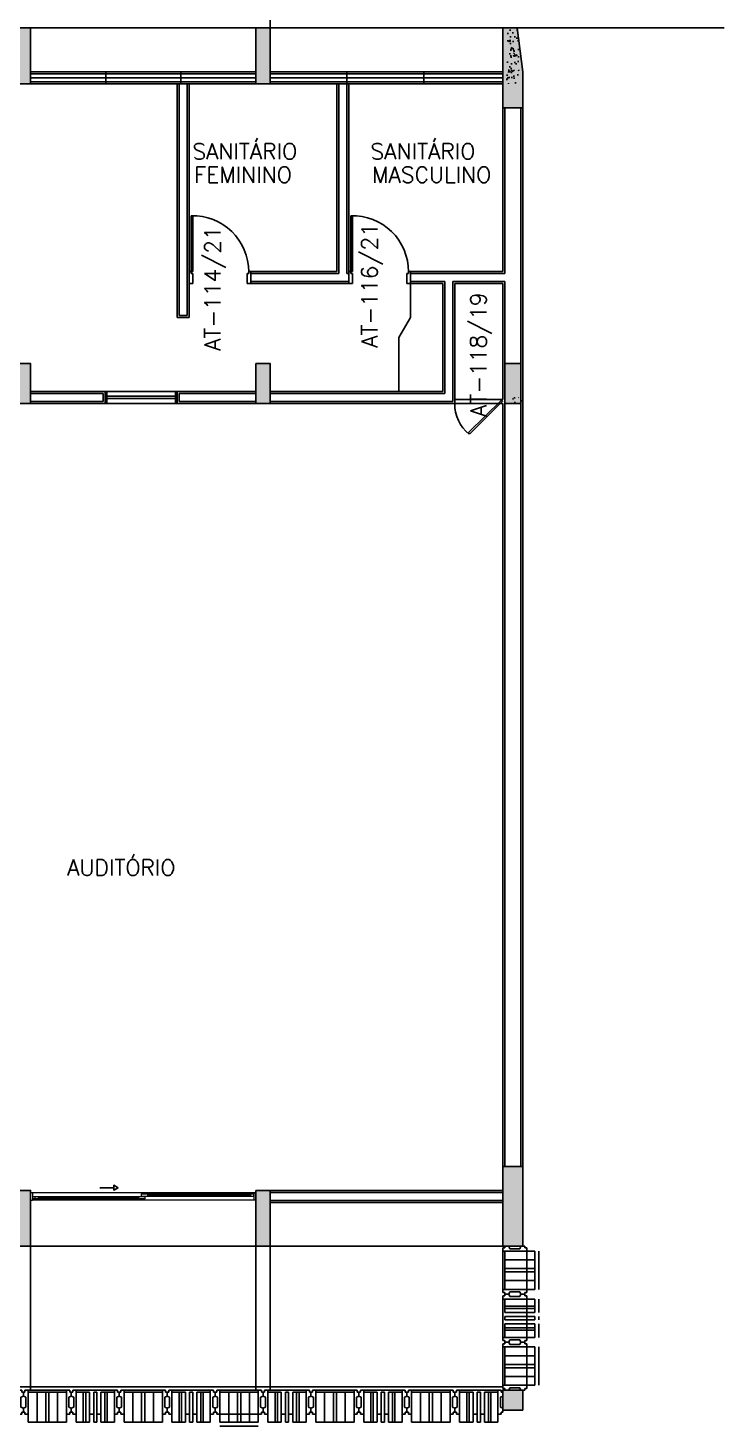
# Model space of a CAD drawing. Header units: millimetres. Extents: x 3605 to 3741, y 1123 to 1192.
# Drawn here: x 3731.86 to 3740.57, y 1132.45 to 1149.95 of the extents above; entities that cross this region are included whole.
import ezdxf

# ---------------------------------------------------------------- set-up
doc = ezdxf.new("R2010")
doc.units = ezdxf.units.MM
doc.linetypes.add('HIDDEN', pattern=[9.524999999999999, 6.35, -3.175])
for name, color, linetype in [('ar-acesso', 2, 'Continuous'), ('ar-alv', 2, 'Continuous'), ('ar-banc', 1, 'Continuous'), ('ar-brs', 2, 'Continuous'), ('ar-cal', 2, 'Continuous'), ('ar-estc', 1, 'Continuous'), ('ar-piso', 1, 'Continuous'), ('ar-proj', 1, 'HIDDEN'), ('ar-projarmario', 1, 'HIDDEN'), ('ar-reboco', 2, 'Continuous'), ('AR-SIMB CONG', 1, 'Continuous'), ('brs-proj', 1, 'HIDDEN'), ('brs1', 2, 'Continuous'), ('brs2', 1, 'Continuous'), ('brs3', 1, 'Continuous'), ('brs4', 1, 'Continuous'), ('brs5', 1, 'Continuous'), ('ENDEREÇO', 2, 'Continuous'), ('esq-01', 1, 'Continuous'), ('esq-02', 1, 'Continuous'), ('esq-03', 1, 'HIDDEN'), ('estc-01', 3, 'Continuous'), ('h-estc', 3, 'Continuous'), ('proj', 1, 'HIDDEN'), ('ptm', 2, 'Continuous'), ('shaft1', 2, 'Continuous'), ('shaft2', 1, 'Continuous'), ('TEXTO', 2, 'Continuous')]:
    doc.layers.add(name, color=color, linetype=linetype)
doc.styles.add('UNB-100', font='simplex.shx', dxfattribs={"height": 0.2})
doc.styles.add('UNB1-100', font='simplex.shx', dxfattribs={"height": 0.2})

# ---------------------------------------------------------------- blocks, each defined once
blk = doc.blocks.new('plr01-01p')
at = {"layer": 'h-estc'}
blk.add_hatch(color=3, dxfattribs=at).paths.add_polyline_path([(0.09000000000000341, 0.07499999999999929), (-0.09000000000000341, 0.07499999999999929), (-0.09000000000000341, -0.625), (0.09000000000000341, -0.625)])
at = {"layer": 'estc-01', "color": 3}
blk.add_lwpolyline([(-0.09000000000000341, 0.07499999999999929), (-0.09000000000000341, -0.625), (0.09000000000000341, -0.625), (0.09000000000000341, 0.07499999999999929)], close=True, dxfattribs=at)
blk = doc.blocks.new('plr01-02p')
at = {"layer": 'h-estc'}
blk.add_hatch(color=3, dxfattribs=at).paths.add_polyline_path([(0.125, 0.375), (-0.125, 0.375), (-0.1250000000000002, -0.625), (0.1249999999999998, -0.625)])
at = {"layer": 'estc-01', "color": 3}
blk.add_lwpolyline([(-0.125, 0.375), (-0.1250000000000002, -0.625), (0.1249999999999998, -0.625), (0.125, 0.375)], close=True, dxfattribs=at)
blk = doc.blocks.new('plr02-02p')
at = {"layer": 'h-estc'}
h = blk.add_hatch(dxfattribs=at)
h.set_pattern_fill('AR-CONC', color=256, scale=0.001, style=0)
h.set_pattern_definition([(49.99999999999999, (0, 0), (0.182184668996004, -0.01593908553890309), [0.01905, -0.20955]), (355, (0, 0), (-0.03524282597566699, 0.19105664288218), [0.01524, -0.16764]), (100.451, (0.01518200000000003, -0.001328250000000253), (0.1469425016659592, 0.1751166878202919), [0.01619, -0.17809]), (46.1842, (0, 0.05080000000000062), (0.2710790408921299, -0.04204232793272715), [0.028575, -0.314325]), (96.6356, (0.0225899, 0.04729649999999985), (0.2374042344662372, 0.2474255558900492), [0.024285, -0.267135]), (351.184, (0, 0.05080000000000062), (0.2374046058139339, 0.2474251178605977), [0.02285999999999999, -0.25146]), (20.99999999999999, (0.02539999999999998, 0.03810000000000002), (0.1516148798353833, -0.1022655185167625), [0.01905, -0.20955]), (326.0000000000001, (0.02539999999999998, 0.03810000000000002), (0.06180202834764707, 0.1841879661223193), [0.01524, -0.16764]), (71.45140000000002, (0.03803450000000003, 0.0295778999999996), (0.2134164907701245, 0.08192285771605745), [0.01619, -0.17809]), (37.49999999999999, (0, 0), (0.003088603250591816, 0.0845550388731531), [0, -0.165608, 0, -0.17018, 0, -0.168275]), (7.499999999999991, (0, 0), (0.06681966251030574, 0.1001805748181195), [0, -0.09702799999999998, 0, -0.161798, 0, -0.064135]), (327.5, (-0.05664199999999997, 0), (0.1355905951668714, -0.005728743992673465), [0, -0.0635, 0, -0.19812, 0, -0.26289]), (317.5, (-0.082042, 0), (0.148129181386018, 0.02542649103333302), [0, -0.08255, 0, -0.131572, 0, -0.18669])])
h.paths.add_polyline_path([(-0.125, 0.07499999999999929), (-0.125, 0), (0, 0), (0, 0.07499999999999929)])
h = blk.add_hatch(color=256, dxfattribs=at)
h.paths.add_polyline_path([(0.09999999999999998, 0), (-0.1000000000000001, 0), (-0.1000000000000002, -0.4249999999999972), (0.09999999999999987, -0.4249999999999972)])
h.paths.add_polyline_path([(0, 0.07499999999999574), (-0.09999999999999998, 0.07499999999999574), (-0.1, 0), (0, 0)])
h.paths.add_polyline_path([(0.1, 0.07499999999999574), (0, 0.07499999999999574), (0, 0), (0.09999999999999998, 0)])
at = {"layer": 'estc-01'}
for p, q in [((-0.09999999999999998, 0.07499999999999574), (-0.1000000000000002, -0.4249999999999972)), ((0.09999999999999987, -0.4249999999999972), (0.1, 0.07499999999999574))]:
    blk.add_line(p, q, dxfattribs=at)
for points in [[(0.09999999999999998, 0.07499999999999574), (-0.09999999999999998, 0.07499999999999574)], [(-0.1000000000000002, -0.4249999999999972), (0.09999999999999987, -0.4249999999999972)]]:
    blk.add_lwpolyline(points, dxfattribs=at)
blk = doc.blocks.new('plr02-01p')
at = {"layer": 'h-estc'}
blk.add_hatch(color=3, dxfattribs=at).paths.add_polyline_path([(0.09000000000000342, 0.07500000000000286), (-0.09000000000000341, 0.07500000000000283), (-0.09000000000000341, -0.4249999999999972), (0.09000000000000341, -0.4249999999999972)])
at = {"layer": 'estc-01', "color": 3}
blk.add_lwpolyline([(-0.09000000000000341, 0.07500000000000284), (-0.09000000000000341, -0.4249999999999972), (0.09000000000000341, -0.4249999999999972), (0.09000000000000341, 0.07500000000000284)], close=True, dxfattribs=at)
blk = doc.blocks.new('brs01-01p-leste')
at = {"layer": 'brs1'}
for p, q in [((-3, 0.2000000000000361), (-2.980000000000004, 0.2000000000000361)), ((-3, 0.200000000000037), (-3, 0.1500000000000368)), ((-2.980000000000004, 0.2250000000000361), (-2.939999999999998, 0.2250000000000361)), ((-2.980000000000004, 0.2000000000000361), (-2.980000000000004, 0.2250000000000361)), ((-2.939999999999998, -0.07499999999999973), (-2.939999999999998, 0.2250000000000361)), ((-2.420000000000002, 0.2250000000000356), (-2.460000000000001, 0.2250000000000001)), ((-2.460000000000001, -0.07500000000000018), (-2.460000000000001, 0.2250000000000001)), ((-2.420000000000002, 0.2000000000000357), (-2.420000000000002, 0.2250000000000356)), ((-2.399999999999999, 0.2000000000000357), (-2.420000000000002, 0.2000000000000357)), ((-2.399999999999999, 0.2000000000000357), (-2.380000000000003, 0.2000000000000357)), ((-2.399999999999999, 0.2000000000000366), (-2.399999999999999, 0.1500000000000368)), ((-2.399999999999999, 0.2000000000000366), (-2.399999999999999, 0.1500000000000368)), ((-2.380000000000003, 0.2250000000000356), (-2.340000000000003, 0.2250000000000356)), ((-2.380000000000003, 0.2000000000000357), (-2.380000000000003, 0.2250000000000356)), ((-2.340000000000003, -0.07499999999999973), (-2.340000000000003, 0.2250000000000356)), ((-1.82, 0.2250000000000356), (-1.859999999999999, 0.2250000000000001)), ((-1.859999999999999, -0.07500000000000018), (-1.859999999999999, 0.2250000000000001)), ((-1.82, 0.2000000000000357), (-1.82, 0.2250000000000356)), ((-1.799999999999997, 0.2000000000000357), (-1.82, 0.2000000000000357)), ((-1.799999999999997, 0.2000000000000357), (-1.780000000000001, 0.2000000000000357)), ((-1.799999999999997, 0.2000000000000366), (-1.799999999999997, 0.1500000000000368)), ((-1.799999999999997, 0.2000000000000366), (-1.799999999999997, 0.1500000000000368)), ((-1.780000000000001, 0.2250000000000356), (-1.740000000000002, 0.2250000000000356)), ((-1.780000000000001, 0.2000000000000357), (-1.780000000000001, 0.2250000000000356)), ((-1.740000000000002, -0.07500000000000018), (-1.740000000000002, 0.2250000000000356)), ((-1.219999999999999, 0.2250000000000356), (-1.259999999999998, 0.2250000000000001)), ((-1.259999999999998, -0.07500000000000018), (-1.259999999999998, 0.2250000000000001)), ((-1.219999999999999, 0.2000000000000357), (-1.219999999999999, 0.2250000000000356)), ((-1.200000000000003, 0.2000000000000357), (-1.219999999999999, 0.2000000000000357)), ((-1.200000000000003, 0.2000000000000357), (-1.18, 0.2000000000000357)), ((-1.200000000000003, 0.2000000000000366), (-1.200000000000003, 0.1500000000000368)), ((-1.200000000000003, 0.2000000000000366), (-1.200000000000003, 0.1500000000000368)), ((-1.18, 0.2250000000000356), (-1.140000000000001, 0.2250000000000356)), ((-1.18, 0.2000000000000357), (-1.18, 0.2250000000000356)), ((-1.140000000000001, -0.07500000000000018), (-1.140000000000001, 0.2250000000000356)), ((-0.6199999999999974, 0.2250000000000356), (-0.6600000000000037, 0.2250000000000001)), ((-0.6600000000000037, -0.07500000000000018), (-0.6600000000000037, 0.2250000000000001)), ((-0.6199999999999974, 0.2000000000000357), (-0.6199999999999974, 0.2250000000000356)), ((-0.6000000000000014, 0.2000000000000353), (-0.6199999999999974, 0.2000000000000357)), ((-0.6000000000000014, 0.2000000000000366), (-0.6000000000000014, 0.1500000000000368)), ((-0.6000000000000014, 0.2000000000000357), (-0.5799999999999983, 0.2000000000000357)), ((-0.6000000000000014, 0.2000000000000366), (-0.6000000000000014, 0.1500000000000368)), ((-0.5799999999999983, 0.2250000000000356), (-0.5399999999999991, 0.2250000000000356)), ((-0.5799999999999983, 0.2000000000000357), (-0.5799999999999983, 0.2250000000000356)), ((-0.5399999999999991, -0.07500000000000018), (-0.5399999999999991, 0.2250000000000356)), ((-0.02000000000000313, 0.2250000000000356), (-0.06000000000000227, 0.2250000000000001)), ((-0.06000000000000227, -0.07500000000000018), (-0.06000000000000227, 0.2250000000000001)), ((-0.02000000000000313, 0.2000000000000357), (-0.02000000000000313, 0.2250000000000356)), ((0, 0.2000000000000353), (-0.02000000000000313, 0.2000000000000357)), ((0, 0.2000000000000366), (0, 0.1500000000000363)), ((-3, 0.1500000000000368), (-2.969999999999999, 0.1370000000000369)), ((-3, -3.641531520770513e-14), (-2.969999999999999, 0.01299999999996349)), ((-2.969999999999999, 0.1370000000000369), (-2.969999999999999, 0.01299999999996349)), ((-2.399999999999999, 0.1500000000000368), (-2.43, 0.1370000000000369)), ((-2.43, 0.1370000000000369), (-2.43, 0.01299999999996349)), ((-2.399999999999999, -3.641531520770513e-14), (-2.43, 0.01299999999996349)), ((-2.399999999999999, 0.1500000000000368), (-2.369999999999997, 0.1370000000000369)), ((-2.399999999999999, -3.641531520770513e-14), (-2.369999999999997, 0.01299999999996349)), ((-2.369999999999997, 0.1370000000000369), (-2.369999999999997, 0.01299999999996349)), ((-1.799999999999997, 0.1500000000000368), (-1.829999999999998, 0.1370000000000369)), ((-1.829999999999998, 0.1370000000000369), (-1.829999999999998, 0.01299999999996349)), ((-1.799999999999997, -3.68594044175552e-14), (-1.829999999999998, 0.01299999999996349)), ((-1.799999999999997, 0.1500000000000368), (-1.769999999999996, 0.1370000000000369)), ((-1.799999999999997, -3.68594044175552e-14), (-1.769999999999996, 0.01299999999996349)), ((-1.769999999999996, 0.1370000000000369), (-1.769999999999996, 0.01299999999996349)), ((-1.200000000000003, 0.1500000000000368), (-1.229999999999997, 0.1370000000000364)), ((-1.229999999999997, 0.1370000000000364), (-1.229999999999997, 0.01299999999996349)), ((-1.200000000000003, -3.68594044175552e-14), (-1.229999999999997, 0.01299999999996349)), ((-1.200000000000003, 0.1500000000000368), (-1.170000000000002, 0.1370000000000369)), ((-1.200000000000003, -3.68594044175552e-14), (-1.170000000000002, 0.01299999999996349)), ((-1.170000000000002, 0.1370000000000369), (-1.170000000000002, 0.01299999999996349)), ((-0.6000000000000014, 0.1500000000000368), (-0.6300000000000026, 0.1370000000000364)), ((-0.6300000000000026, 0.1370000000000364), (-0.6300000000000026, 0.01299999999996304)), ((-0.6000000000000014, -3.68594044175552e-14), (-0.6300000000000026, 0.01299999999996304)), ((-0.6000000000000014, 0.1500000000000368), (-0.5700000000000003, 0.1370000000000364)), ((-0.6000000000000014, -3.68594044175552e-14), (-0.5700000000000003, 0.01299999999996304)), ((-0.5700000000000003, 0.1370000000000364), (-0.5700000000000003, 0.01299999999996304)), ((0, 0.1500000000000363), (-0.03000000000000114, 0.1370000000000364)), ((-0.03000000000000114, 0.1370000000000364), (-0.03000000000000114, 0.01299999999996304)), ((0, -3.68594044175552e-14), (-0.03000000000000114, 0.01299999999996304)), ((-3, -0.05000000000003668), (-3, -3.641531520770513e-14)), ((-3, -0.05000000000003624), (-2.980000000000004, -0.05000000000003668)), ((-2.980000000000004, -0.05000000000003668), (-2.980000000000004, -0.07500000000003659)), ((-2.980000000000004, -0.07500000000003659), (-2.939999999999998, -0.07500000000003659)), ((-2.420000000000002, -0.07500000000003659), (-2.460000000000001, -0.07500000000003659)), ((-2.420000000000002, -0.05000000000003668), (-2.420000000000002, -0.07500000000003659)), ((-2.399999999999999, -0.05000000000003668), (-2.420000000000002, -0.05000000000003668)), ((-2.399999999999999, -0.05000000000003668), (-2.399999999999999, -3.641531520770513e-14)), ((-2.399999999999999, -0.05000000000003668), (-2.399999999999999, -3.641531520770513e-14)), ((-2.399999999999999, -0.05000000000003668), (-2.380000000000003, -0.05000000000003668)), ((-2.380000000000003, -0.05000000000003668), (-2.380000000000003, -0.07500000000003659)), ((-2.380000000000003, -0.07500000000003659), (-2.340000000000003, -0.07500000000003659)), ((-1.82, -0.07500000000003659), (-1.859999999999999, -0.07500000000003659)), ((-1.82, -0.05000000000003668), (-1.82, -0.07500000000003659)), ((-1.799999999999997, -0.05000000000003668), (-1.82, -0.05000000000003668)), ((-1.799999999999997, -0.05000000000003668), (-1.799999999999997, -3.68594044175552e-14)), ((-1.799999999999997, -0.05000000000003668), (-1.799999999999997, -3.68594044175552e-14)), ((-1.799999999999997, -0.05000000000003668), (-1.780000000000001, -0.05000000000003668)), ((-1.780000000000001, -0.05000000000003668), (-1.780000000000001, -0.07500000000003659)), ((-1.780000000000001, -0.07500000000003659), (-1.740000000000002, -0.07500000000003659)), ((-1.219999999999999, -0.07500000000003659), (-1.259999999999998, -0.07500000000003659)), ((-1.219999999999999, -0.05000000000003668), (-1.219999999999999, -0.07500000000003659)), ((-1.200000000000003, -0.05000000000003668), (-1.219999999999999, -0.05000000000003668)), ((-1.200000000000003, -0.05000000000003668), (-1.200000000000003, -3.68594044175552e-14)), ((-1.200000000000003, -0.05000000000003668), (-1.200000000000003, -3.68594044175552e-14)), ((-1.200000000000003, -0.05000000000003668), (-1.18, -0.05000000000003668)), ((-1.18, -0.05000000000003668), (-1.18, -0.07500000000003659)), ((-1.18, -0.07500000000003659), (-1.140000000000001, -0.07500000000003659)), ((-0.6199999999999974, -0.07500000000003704), (-0.6600000000000037, -0.07500000000003659)), ((-0.6199999999999974, -0.05000000000003713), (-0.6199999999999974, -0.07500000000003704)), ((-0.6000000000000014, -0.05000000000003668), (-0.6199999999999974, -0.05000000000003713)), ((-0.6000000000000014, -0.05000000000003668), (-0.6000000000000014, -3.68594044175552e-14)), ((-0.6000000000000014, -0.05000000000003668), (-0.6000000000000014, -3.68594044175552e-14)), ((-0.6000000000000014, -0.05000000000003668), (-0.5799999999999983, -0.05000000000003668)), ((-0.5799999999999983, -0.05000000000003668), (-0.5799999999999983, -0.07500000000003704)), ((-0.5799999999999983, -0.07500000000003704), (-0.5399999999999991, -0.07500000000003704)), ((-0.02000000000000313, -0.07500000000003704), (-0.06000000000000227, -0.07500000000003704)), ((-0.02000000000000313, -0.05000000000003713), (-0.02000000000000313, -0.07500000000003704)), ((0, -0.05000000000003668), (-0.02000000000000313, -0.05000000000003713)), ((0, -0.05000000000003668), (0, -3.68594044175552e-14))]:
    blk.add_line(p, q, dxfattribs=at)
at = {"layer": 'brs2'}
for p, q in [((-2.939999999999998, 0.2250000000000005), (-2.460000000000001, 0.2250000000000001)), ((-2.340000000000003, 0.2250000000000001), (-1.859999999999999, 0.2250000000000001)), ((-2.228859901979291, 0.2000000000000002), (-2.119999999999997, 0.2000000000000002)), ((-1.971140098020712, 0.2000000000000002), (-2.079999999999998, 0.2000000000000002)), ((-1.740000000000002, 0.2250000000000001), (-1.259999999999998, 0.2250000000000001)), ((-1.140000000000001, 0.2250000000000001), (-0.6600000000000037, 0.2250000000000001)), ((-1.028859901979295, 0.2000000000000002), (-0.9200000000000017, 0.2000000000000002)), ((-0.7711400980207159, 0.2000000000000002), (-0.8800000000000026, 0.2000000000000002)), ((-0.5399999999999991, 0.2250000000000001), (-0.06000000000000227, 0.2250000000000001)), ((-2.771568093643033, -0.07500000000003659), (-2.719999999999999, -0.07500000000003659)), ((-2.628431906356965, -0.07500000000003659), (-2.68, -0.07500000000003659)), ((-2.228859901979291, -0.1749999999999914), (-2.119999999999997, -0.1749999999999914)), ((-1.971140098020712, -0.1749999999999914), (-2.079999999999998, -0.1749999999999883)), ((-1.57156809364303, -0.07500000000003659), (-1.520000000000003, -0.07500000000003659)), ((-1.428431906356963, -0.07500000000003659), (-1.479999999999997, -0.07500000000003659)), ((-1.028859901979295, -0.1749999999999914), (-0.9200000000000017, -0.1749999999999914)), ((-0.7711400980207159, -0.1749999999999914), (-0.8800000000000026, -0.1749999999999883)), ((-0.3715680936430346, -0.07500000000003704), (-0.3200000000000003, -0.07500000000003704)), ((-0.2284319063569669, -0.07500000000003704), (-0.2800000000000011, -0.07500000000003704))]:
    blk.add_line(p, q, dxfattribs=at)
at = {"layer": 'brs3'}
for p, q in [((-2.819980918936466, 0.2000000000000002), (-2.819980918936466, -0.1749999999999878)), ((-2.771568093643033, 0.2000000000000002), (-2.819980918936466, 0.2000000000000002)), ((-2.771568093643033, 0.2000000000000002), (-2.771568093643033, -0.1749999999999878)), ((-2.628431906356965, 0.2000000000000002), (-2.628431906356965, -0.1749999999999878)), ((-2.628431906356965, 0.2000000000000002), (-2.580019081063533, 0.2000000000000002)), ((-2.580019081063533, 0.2000000000000002), (-2.580019081063533, -0.1749999999999878)), ((-2.119999999999997, -0.1749999999999883), (-2.119999999999997, 0.2000000000000002)), ((-2.119999999999997, 0.2000000000000002), (-2.079999999999998, 0.2000000000000002)), ((-2.079999999999998, -0.1749999999999883), (-2.079999999999998, 0.2000000000000002)), ((-1.61998091893647, 0.2000000000000002), (-1.61998091893647, -0.1749999999999883)), ((-1.57156809364303, 0.2000000000000002), (-1.61998091893647, 0.2000000000000002)), ((-1.57156809364303, 0.2000000000000002), (-1.57156809364303, -0.1749999999999883)), ((-1.428431906356963, 0.2000000000000002), (-1.428431906356963, -0.1749999999999883)), ((-1.428431906356963, 0.2000000000000002), (-1.38001908106353, 0.2000000000000002)), ((-1.38001908106353, 0.2000000000000002), (-1.38001908106353, -0.1749999999999883)), ((-0.9200000000000017, -0.1749999999999883), (-0.9200000000000017, 0.2000000000000002)), ((-0.9200000000000017, 0.2000000000000002), (-0.8800000000000026, 0.2000000000000002)), ((-0.8800000000000026, -0.1749999999999883), (-0.8800000000000026, 0.2000000000000002)), ((-0.4199809189364672, 0.2000000000000002), (-0.4199809189364672, -0.1749999999999883)), ((-0.3715680936430346, 0.2000000000000002), (-0.4199809189364672, 0.2000000000000002)), ((-0.3715680936430346, 0.2000000000000002), (-0.3715680936430346, -0.1749999999999883)), ((-0.2284319063569669, 0.2000000000000002), (-0.2284319063569669, -0.1749999999999883)), ((-0.2284319063569669, 0.2000000000000002), (-0.1800190810635343, 0.2000000000000002)), ((-0.1800190810635343, 0.2000000000000002), (-0.1800190810635343, -0.1749999999999883)), ((-2.771568093643033, -0.1749999999999878), (-2.819980918936466, -0.1749999999999878)), ((-2.628431906356965, -0.1749999999999878), (-2.580019081063533, -0.1749999999999878)), ((-2.119999999999997, -0.1749999999999883), (-2.079999999999998, -0.1749999999999883)), ((-1.57156809364303, -0.1749999999999883), (-1.61998091893647, -0.1749999999999883)), ((-1.428431906356963, -0.1749999999999883), (-1.38001908106353, -0.1749999999999883)), ((-0.9200000000000017, -0.1749999999999883), (-0.8800000000000026, -0.1749999999999883)), ((-0.3715680936430346, -0.1749999999999883), (-0.4199809189364672, -0.1749999999999883)), ((-0.2284319063569669, -0.1749999999999883), (-0.1800190810635343, -0.1749999999999883))]:
    blk.add_line(p, q, dxfattribs=at)
at = {"layer": 'brs4'}
for p, q in [((-2.850000000000001, 0.2000000000000002), (-2.939999999999998, 0.2000000000000002)), ((-2.850000000000001, -0.1749999999999914), (-2.850000000000001, 0.2000000000000002)), ((-2.850000000000001, 0.2000000000000002), (-2.819980918936466, 0.2000000000000002)), ((-2.719999999999999, -0.1749999999999878), (-2.719999999999999, 0.2000000000000002)), ((-2.719999999999999, 0.2000000000000002), (-2.68, 0.2000000000000002)), ((-2.68, -0.1749999999999878), (-2.68, 0.2000000000000002)), ((-2.549999999999997, 0.2000000000000002), (-2.580019081063533, 0.2000000000000002)), ((-2.549999999999997, 0.2000000000000002), (-2.460000000000001, 0.2000000000000002)), ((-2.549999999999997, -0.1749999999999914), (-2.549999999999997, 0.2000000000000002)), ((-2.228859901979291, 0.2000000000000002), (-2.340000000000003, 0.2000000000000002)), ((-2.228859901979291, -0.1749999999999914), (-2.228859901979291, 0.2000000000000002)), ((-1.971140098020712, 0.2000000000000002), (-1.859999999999999, 0.2000000000000002)), ((-1.971140098020712, -0.1749999999999914), (-1.971140098020712, 0.2000000000000002)), ((-1.649999999999999, 0.2000000000000002), (-1.740000000000002, 0.2000000000000002)), ((-1.649999999999999, -0.1749999999999914), (-1.649999999999999, 0.2000000000000002)), ((-1.649999999999999, 0.2000000000000002), (-1.61998091893647, 0.2000000000000002)), ((-1.520000000000003, -0.1749999999999883), (-1.520000000000003, 0.2000000000000002)), ((-1.520000000000003, 0.2000000000000002), (-1.479999999999997, 0.2000000000000002)), ((-1.479999999999997, -0.1749999999999883), (-1.479999999999997, 0.2000000000000002)), ((-1.350000000000001, 0.2000000000000002), (-1.38001908106353, 0.2000000000000002)), ((-1.350000000000001, 0.2000000000000002), (-1.259999999999998, 0.2000000000000002)), ((-1.350000000000001, -0.1749999999999914), (-1.350000000000001, 0.2000000000000002)), ((-1.028859901979295, 0.2000000000000002), (-1.140000000000001, 0.2000000000000002)), ((-1.028859901979295, -0.1749999999999914), (-1.028859901979295, 0.2000000000000002)), ((-0.7711400980207159, 0.2000000000000002), (-0.6599999999999966, 0.2000000000000002)), ((-0.7711400980207159, -0.1749999999999914), (-0.7711400980207159, 0.2000000000000002)), ((-0.4500000000000028, 0.2000000000000002), (-0.5399999999999991, 0.2000000000000002)), ((-0.4500000000000028, -0.1749999999999914), (-0.4500000000000028, 0.2000000000000002)), ((-0.4500000000000028, 0.2000000000000002), (-0.4199809189364672, 0.2000000000000002)), ((-0.3200000000000003, -0.1749999999999883), (-0.3200000000000003, 0.2000000000000002)), ((-0.3200000000000003, 0.2000000000000002), (-0.2800000000000011, 0.2000000000000002)), ((-0.2800000000000011, -0.1749999999999883), (-0.2800000000000011, 0.2000000000000002)), ((-0.1499999999999986, 0.2000000000000002), (-0.1800190810635343, 0.2000000000000002)), ((-0.1499999999999986, 0.2000000000000002), (-0.06000000000000227, 0.2000000000000002)), ((-0.1499999999999986, -0.1749999999999914), (-0.1499999999999986, 0.2000000000000002)), ((-2.939999999999998, -0.07500000000003659), (-2.939999999999998, -0.1750000000000007)), ((-2.850000000000001, -0.1749999999999914), (-2.939999999999998, -0.1750000000000007)), ((-2.850000000000001, -0.1749999999999914), (-2.819980918936466, -0.1749999999999914)), ((-2.719999999999999, -0.1749999999999878), (-2.68, -0.1749999999999878)), ((-2.549999999999997, -0.1749999999999914), (-2.580019081063533, -0.1749999999999914)), ((-2.549999999999997, -0.1749999999999914), (-2.460000000000008, -0.1750000000000007)), ((-2.460000000000001, -0.07500000000003659), (-2.460000000000008, -0.1750000000000007)), ((-2.340000000000003, -0.07500000000003659), (-2.339999999999996, -0.1750000000000012)), ((-2.228859901979291, -0.1749999999999914), (-2.339999999999996, -0.1750000000000012)), ((-1.971140098020712, -0.1749999999999914), (-1.860000000000007, -0.1750000000000012)), ((-1.859999999999999, -0.07500000000003659), (-1.860000000000007, -0.1750000000000012)), ((-1.740000000000002, -0.07500000000003659), (-1.739999999999995, -0.1750000000000012)), ((-1.649999999999999, -0.1749999999999914), (-1.739999999999995, -0.1750000000000012)), ((-1.649999999999999, -0.1749999999999914), (-1.61998091893647, -0.1749999999999914)), ((-1.520000000000003, -0.1749999999999883), (-1.479999999999997, -0.1749999999999883)), ((-1.350000000000001, -0.1749999999999914), (-1.38001908106353, -0.1749999999999914)), ((-1.350000000000001, -0.1749999999999914), (-1.260000000000005, -0.1750000000000012)), ((-1.259999999999998, -0.07500000000003659), (-1.260000000000005, -0.1750000000000012)), ((-1.140000000000001, -0.07500000000003659), (-1.139999999999993, -0.1750000000000012)), ((-1.028859901979295, -0.1749999999999914), (-1.139999999999993, -0.1750000000000012)), ((-0.7711400980207159, -0.1749999999999914), (-0.6600000000000037, -0.1750000000000012)), ((-0.6599999999999966, -0.07500000000003659), (-0.6600000000000037, -0.1750000000000012)), ((-0.5399999999999991, -0.07500000000003704), (-0.539999999999992, -0.1750000000000012)), ((-0.4500000000000028, -0.1749999999999914), (-0.539999999999992, -0.1750000000000012)), ((-0.4500000000000028, -0.1749999999999914), (-0.4199809189364672, -0.1749999999999914)), ((-0.3200000000000003, -0.1749999999999883), (-0.2800000000000011, -0.1749999999999883)), ((-0.1499999999999986, -0.1749999999999914), (-0.1800190810635343, -0.1749999999999914)), ((-0.1499999999999986, -0.1749999999999914), (-0.06000000000000227, -0.1750000000000012)), ((-0.06000000000000227, -0.07500000000003704), (-0.06000000000000227, -0.1750000000000012))]:
    blk.add_line(p, q, dxfattribs=at)
blk = doc.blocks.new('BRS01-03C')
at = {"layer": 'brs-proj'}
blk.add_line((0.5399999999999991, 0.07500000000000018), (0.06000000000000227, 0.07500000000003704), dxfattribs=at)
at = {"layer": 'brs1'}
for p, q in [((0, 0.05000000000003668), (0.02000000000000313, 0.05000000000003713)), ((0, 0.05000000000003668), (0, 3.68594044175552e-14)), ((0, 3.68594044175552e-14), (0.03000000000000114, -0.01299999999996304)), ((0.02000000000000313, 0.07500000000003704), (0.06000000000000227, 0.07500000000003704)), ((0.02000000000000313, 0.05000000000003713), (0.02000000000000313, 0.07500000000003704)), ((0.06000000000000227, 0.07500000000000018), (0.06000000000000227, -0.2250000000000001)), ((0.5399999999999991, 0.07500000000000018), (0.5399999999999991, -0.2250000000000356)), ((0.5799999999999983, 0.07500000000003704), (0.5399999999999991, 0.07500000000003704)), ((0.6000000000000014, 3.68594044175552e-14), (0.5700000000000003, -0.01299999999996304)), ((0.5799999999999983, 0.05000000000003668), (0.5799999999999983, 0.07500000000003704)), ((0.6000000000000014, 0.05000000000003668), (0.5799999999999983, 0.05000000000003668)), ((0.6000000000000014, 0.05000000000003668), (0.6000000000000014, 3.68594044175552e-14)), ((0, -0.1500000000000363), (0.03000000000000114, -0.1370000000000364)), ((0, -0.2000000000000366), (0, -0.1500000000000363)), ((0.03000000000000114, -0.1370000000000364), (0.03000000000000114, -0.01299999999996304)), ((0.5700000000000003, -0.1370000000000364), (0.5700000000000003, -0.01299999999996304)), ((0.6000000000000014, -0.1500000000000368), (0.5700000000000003, -0.1370000000000364)), ((0.6000000000000014, -0.2000000000000366), (0.6000000000000014, -0.1500000000000368)), ((0, -0.2000000000000353), (0.02000000000000313, -0.2000000000000353)), ((0.02000000000000313, -0.2000000000000353), (0.02000000000000313, -0.2250000000000356)), ((0.02000000000000313, -0.2250000000000356), (0.06000000000000227, -0.2250000000000001)), ((0.5799999999999983, -0.2250000000000356), (0.5399999999999991, -0.2250000000000356)), ((0.5799999999999983, -0.2000000000000357), (0.5799999999999983, -0.2250000000000356)), ((0.6000000000000014, -0.2000000000000357), (0.5799999999999983, -0.2000000000000357))]:
    blk.add_line(p, q, dxfattribs=at)
at = {"layer": 'brs2'}
blk.add_line((0.5399999999999991, -0.2250000000000001), (0.06000000000000227, -0.2250000000000001), dxfattribs=at)
at = {"layer": 'brs3'}
for p, q in [((0.2800000000000011, 0.1749999999999883), (0.2800000000000011, -0.2000000000000002)), ((0.3200000000000003, 0.1749999999999883), (0.2800000000000011, 0.1749999999999883)), ((0.3200000000000003, 0.1749999999999883), (0.3200000000000003, -0.2000000000000002)), ((0.3200000000000003, -0.2000000000000002), (0.2800000000000011, -0.2000000000000002))]:
    blk.add_line(p, q, dxfattribs=at)
at = {"layer": 'brs4'}
for p, q in [((0.06000000000000227, 0.07500000000003704), (0.06000000000000227, 0.1750000000000012)), ((0.1711400980207145, 0.1749999999999914), (0.06000000000000227, 0.1750000000000012)), ((0.1711400980207145, 0.1749999999999914), (0.1711400980207145, -0.2000000000000002)), ((0.428859901979294, 0.1749999999999914), (0.539999999999992, 0.1750000000000012)), ((0.428859901979294, 0.1749999999999914), (0.428859901979294, -0.2000000000000002)), ((0.5399999999999991, 0.07500000000003704), (0.539999999999992, 0.1750000000000012)), ((0.1711400980207145, -0.2000000000000002), (0.06000000000000227, -0.2000000000000002)), ((0.428859901979294, -0.2000000000000002), (0.5399999999999991, -0.2000000000000002))]:
    blk.add_line(p, q, dxfattribs=at)
at = {"layer": 'brs4', "color": 1}
for p, q in [((0.1711400980207145, 0.1749999999999914), (0.2800000000000011, 0.1749999999999883)), ((0.428859901979294, 0.1749999999999914), (0.3200000000000003, 0.1749999999999914)), ((0.1711400980207145, -0.2000000000000002), (0.2800000000000011, -0.2000000000000002)), ((0.428859901979294, -0.2000000000000002), (0.3200000000000003, -0.2000000000000002))]:
    blk.add_line(p, q, dxfattribs=at)
at = {"layer": 'brs5'}
blk.add_line((0.5400000000000063, 0.2250000000000001), (0.06000000000000227, 0.2250000000000369), dxfattribs=at)
blk = doc.blocks.new('BRS01-02C')
at = {"layer": 'brs-proj'}
for p, q in [((0.05999999999999872, 0.07500000000000018), (0.2284319063569669, 0.07500000000001306)), ((0.2800000000000011, 0.07500000000003704), (0.3200000000000003, 0.07500000000003704)), ((0.5399999999999991, 0.07500000000000062), (0.3715680936430346, 0.07500000000001306))]:
    blk.add_line(p, q, dxfattribs=at)
at = {"layer": 'brs1'}
for p, q in [((0, 0.05000000000003668), (0.01999999999999957, 0.05000000000003713)), ((0, 0.05000000000003668), (0, 3.68594044175552e-14)), ((0, 3.68594044175552e-14), (0.03000000000000114, -0.01299999999996304)), ((0.01999999999999957, 0.07500000000003704), (0.05999999999999872, 0.07500000000003704)), ((0.01999999999999957, 0.05000000000003713), (0.01999999999999957, 0.07500000000003704)), ((0.05999999999999872, 0.07500000000000018), (0.05999999999999872, -0.2250000000000001)), ((0.5399999999999991, 0.07500000000000062), (0.5399999999999991, -0.2250000000000352)), ((0.5799999999999983, 0.07500000000003748), (0.5399999999999991, 0.07500000000003748)), ((0.6000000000000014, 3.730349362740526e-14), (0.5700000000000003, -0.0129999999999626)), ((0.5799999999999983, 0.05000000000003713), (0.5799999999999983, 0.07500000000003748)), ((0.6000000000000014, 0.05000000000003713), (0.5799999999999983, 0.05000000000003713)), ((0.6000000000000014, 0.05000000000003713), (0.6000000000000014, 3.730349362740526e-14)), ((0, -0.1500000000000363), (0.03000000000000114, -0.1370000000000364)), ((0, -0.2000000000000366), (0, -0.1500000000000363)), ((0.03000000000000114, -0.1370000000000364), (0.03000000000000114, -0.01299999999996304)), ((0.5700000000000003, -0.137000000000036), (0.5700000000000003, -0.0129999999999626)), ((0.6000000000000014, -0.1500000000000363), (0.5700000000000003, -0.137000000000036)), ((0.6000000000000014, -0.2000000000000361), (0.6000000000000014, -0.1500000000000363)), ((0, -0.2000000000000353), (0.01999999999999957, -0.2000000000000357)), ((0.01999999999999957, -0.2000000000000357), (0.01999999999999957, -0.2250000000000356)), ((0.01999999999999957, -0.2250000000000356), (0.05999999999999872, -0.2250000000000001)), ((0.5799999999999983, -0.2250000000000352), (0.5399999999999991, -0.2250000000000352)), ((0.5799999999999983, -0.2000000000000353), (0.5799999999999983, -0.2250000000000352)), ((0.6000000000000014, -0.2000000000000353), (0.5799999999999983, -0.2000000000000353))]:
    blk.add_line(p, q, dxfattribs=at)
at = {"layer": 'brs2'}
for p, q in [((0.2284319063569669, 0.07500000000003704), (0.2800000000000011, 0.07500000000003704)), ((0.3715680936430346, 0.07500000000003704), (0.3200000000000003, 0.07500000000003704)), ((0.5399999999999991, -0.2249999999999996), (0.05999999999999872, -0.2250000000000001))]:
    blk.add_line(p, q, dxfattribs=at)
at = {"layer": 'brs3'}
for p, q in [((0.1800190810635307, -0.2000000000000002), (0.1800190810635307, 0.1749999999999883)), ((0.2284319063569669, 0.1749999999999883), (0.1800190810635307, 0.1749999999999883)), ((0.2284319063569669, -0.2000000000000002), (0.2284319063569669, 0.1749999999999883)), ((0.3715680936430346, -0.2000000000000002), (0.3715680936430346, 0.1749999999999883)), ((0.3715680936430346, 0.1749999999999883), (0.4199809189364672, 0.1749999999999887)), ((0.4199809189364672, -0.1999999999999997), (0.4199809189364672, 0.1749999999999887)), ((0.2284319063569669, -0.2000000000000002), (0.1800190810635307, -0.2000000000000002)), ((0.3715680936430346, -0.2000000000000002), (0.4199809189364672, -0.1999999999999997))]:
    blk.add_line(p, q, dxfattribs=at)
at = {"layer": 'brs4'}
for p, q in [((0.05999999999999872, 0.07500000000003704), (0.06000000000000583, 0.1750000000000012)), ((0.1499999999999986, 0.1749999999999914), (0.06000000000000583, 0.1750000000000012)), ((0.1499999999999986, 0.1749999999999914), (0.1499999999999986, -0.2000000000000002)), ((0.2800000000000011, 0.1749999999999883), (0.2800000000000011, -0.2000000000000002)), ((0.3200000000000003, 0.1749999999999883), (0.2800000000000011, 0.1749999999999883)), ((0.3200000000000003, 0.1749999999999883), (0.3200000000000003, -0.2000000000000002)), ((0.4499999999999993, 0.1749999999999918), (0.5399999999999956, 0.1750000000000016)), ((0.4499999999999993, 0.1749999999999918), (0.4499999999999993, -0.1999999999999997)), ((0.5399999999999991, 0.07500000000003748), (0.5399999999999956, 0.1750000000000016)), ((0.1499999999999986, -0.2000000000000002), (0.05999999999999872, -0.2000000000000002)), ((0.3200000000000003, -0.2000000000000002), (0.2800000000000011, -0.2000000000000002)), ((0.4499999999999993, -0.1999999999999997), (0.5399999999999991, -0.1999999999999997))]:
    blk.add_line(p, q, dxfattribs=at)
at = {"layer": 'brs4', "color": 3}
for p, q in [((0.1499999999999986, 0.1749999999999914), (0.1800190810635307, 0.1749999999999914)), ((0.4499999999999993, 0.1749999999999918), (0.4199809189364672, 0.1749999999999918)), ((0.1499999999999986, -0.2000000000000002), (0.1800190810635307, -0.2000000000000002)), ((0.4499999999999993, -0.1999999999999997), (0.4199809189364672, -0.1999999999999997))]:
    blk.add_line(p, q, dxfattribs=at)
at = {"layer": 'brs5'}
for p, q in [((0.2284319063569669, 0.2250000000000369), (0.05999999999999872, 0.2250000000000467)), ((0.3200000000000003, 0.2250000000000369), (0.2800000000000011, 0.2250000000000369)), ((0.3715680936430346, 0.2250000000000369), (0.5399999999999991, 0.2250000000000472))]:
    blk.add_line(p, q, dxfattribs=at)
blk = doc.blocks.new('pm-70-03p')
at = {"layer": 'ptm'}
for p, q in [((0.1049999999999993, 0.07500000000000284), (0.1049999999999993, 0.7750000000000028)), ((0.1249999999999989, 0.7750000000000099), (0.1049999999999957, 0.7750000000000099)), ((0.1249999999999989, 0.07500000000000284), (0.1249999999999989, 0.7750000000000099)), ((0.1049999999999993, 0.07500000000000284), (0.0799999999999993, 0.07500000000000284)), ((0.0799999999999993, 0.07500000000000284), (0.0799999999999993, -0.07499999999999715)), ((0.1249999999999918, 0.07500000000000995), (0.1049999999999886, 0.07500000000000995)), ((0.1250000000000024, 0.07500000000000284), (0.1049999999999993, 0.07500000000000284)), ((0.1050000000000099, 0.07499999999999574), (0.1050000000000099, 0.04999999999999574)), ((0.1250000000000095, 0.04999999999999574), (0.1050000000000099, 0.04999999999999574)), ((0.1250000000000095, 0.04999999999999574), (0.1250000000000095, -0.07499999999999715)), ((0.8050000000000065, 0.05000000000000997), (0.8050000000000065, -0.07499999999998293)), ((0.8050000000000065, 0.05000000000000997), (0.8250000000000061, 0.05000000000000996)), ((0.8250000000000167, 0.07500000000001707), (0.8500000000000167, 0.07500000000001707)), ((0.8250000000000061, 0.07500000000000996), (0.8250000000000061, 0.05000000000000996)), ((0.8500000000000167, 0.07500000000001707), (0.8500000000000167, -0.07499999999998293)), ((0.0799999999999993, -0.07499999999999715), (0.1250000000000095, -0.07499999999999715)), ((0.8500000000000167, -0.07499999999998293), (0.8050000000000065, -0.07499999999998293))]:
    blk.add_line(p, q, dxfattribs=at)
at = {"layer": 'ptm', "color": 1}
blk.add_arc((0.1249999999999989, 0.07500000000000284), 0.7000000000000072, 5.827230541395599e-13, 91.6372450777777, dxfattribs=at)
blk = doc.blocks.new('plr01-03p')
at = {"layer": 'h-estc'}
blk.add_hatch(color=256, dxfattribs=at).paths.add_polyline_path([(-0.1250000000000002, -0.4749999999999979), (-0.125, -0.9250000000000007), (0.125, -0.9250000000000007), (0.1249999999999999, 0.07499999999999929), (-0.05500000000000026, 0.07499999999999929)])
h = blk.add_hatch(dxfattribs=at)
h.set_pattern_fill('AR-CONC', color=256, scale=0.001, style=0)
h.set_pattern_definition([(50, (0, 0), (0.182184668996004, -0.01593908553890309), [0.01905, -0.20955]), (355, (0, 0), (-0.03524282597566699, 0.19105664288218), [0.01524, -0.16764]), (100.451, (0.015182, -0.00132825), (0.1469425016659592, 0.1751166878202919), [0.01619, -0.17809]), (46.18420000000001, (0, 0.0508), (0.2710790408921299, -0.04204232793272715), [0.028575, -0.314325]), (96.6356, (0.0225899, 0.04729650000000001), (0.2374042344662372, 0.2474255558900492), [0.024285, -0.267135]), (351.1840000000001, (0, 0.0508), (0.2374046058139339, 0.2474251178605977), [0.02286, -0.25146]), (21, (0.0254, 0.0381), (0.1516148798353833, -0.1022655185167625), [0.01905, -0.20955]), (326.0000000000001, (0.0254, 0.0381), (0.06180202834764707, 0.1841879661223193), [0.01524, -0.16764]), (71.4514, (0.0380345, 0.0295779), (0.2134164907701245, 0.08192285771605745), [0.01619, -0.17809]), (37.50000000000001, (0, 0), (0.003088603250591816, 0.0845550388731531), [0, -0.165608, 0, -0.17018, 0, -0.168275]), (7.499999999999999, (0, 0), (0.06681966251030574, 0.1001805748181195), [0, -0.09702799999999999, 0, -0.161798, 0, -0.06413500000000001]), (327.5, (-0.056642, 0), (0.1355905951668714, -0.005728743992673465), [0, -0.0635, 0, -0.19812, 0, -0.26289]), (317.5, (-0.082042, 0), (0.148129181386018, 0.02542649103333302), [0, -0.08255, 0, -0.131572, 0, -0.18669])])
h.paths.add_polyline_path([(0.07499999999999996, 1.387778780781446e-17), (-0.075, 1.387778780781446e-17), (-0.07500000000000019, -0.6249999999999996), (0.07499999999999976, -0.6249999999999996)])
h.paths.add_polyline_path([(0.07499999999999998, 0.07500000000000001), (-0.07499999999999998, 0.07500000000000002), (-0.07500000000000001, 1.387778780781446e-17), (0.07499999999999996, 1.387778780781446e-17)])
at = {"layer": 'estc-01'}
blk.add_lwpolyline([(-0.1250000000000002, -0.4750000000000014), (-0.125, -0.9250000000000007), (0.125, -0.9250000000000007), (0.1249999999999999, 0.07499999999999929), (-0.05500000000000027, 0.07499999999999929), (-0.1250000000000002, -0.4749999999999979)], close=True, dxfattribs=at)

msp = doc.modelspace()

# ---------------------------------------------------------------- hatches: boundary and pattern name
at = {"layer": 'h-estc'}
h = msp.add_hatch(color=8, dxfattribs=at)
h.paths.add_polyline_path([(3738.049376000936, 1132.751198187053), (3737.799376000936, 1132.751198187053), (3737.799376000936, 1132.651135378227), (3738.049376000936, 1132.651135378227)])
h.paths.add_polyline_path([(3738.049376000936, 1132.901198187053), (3738.024376000936, 1132.901198187053), (3737.799376000936, 1132.901198187053), (3737.799376000936, 1132.751198187053), (3738.049376000936, 1132.751198187053)])

# ---------------------------------------------------------------- linework, layer by layer
at = {"layer": 'ar-acesso'}
msp.add_line((3719.799376000936, 1132.941198187053), (3737.799376000936, 1132.941198187053), dxfattribs=at)
at = {"layer": 'ar-alv'}
for p, q in [((3734.709376000937, 1149.376198187053), (3731.889376000936, 1149.376198187053)), ((3734.709376000937, 1149.276198187053), (3731.889376000936, 1149.276198187053)), ((3733.749376000936, 1149.251198187053), (3733.749376000936, 1146.351198187053)), ((3733.849376000936, 1149.251198187053), (3733.849376000936, 1146.351198187053)), ((3737.799376000937, 1149.376198187053), (3734.889376000936, 1149.376198187053)), ((3737.799376000937, 1149.276198187053), (3734.889376000936, 1149.276198187053)), ((3735.749376000936, 1149.251198187053), (3735.749376000936, 1146.876198187053)), ((3735.849376000936, 1149.251198187053), (3735.849376000936, 1146.876198187053)), ((3737.824376000936, 1148.951198187053), (3737.824376000936, 1146.876198187053)), ((3738.024376000936, 1148.951198187053), (3738.024376000936, 1145.750662533163)), ((3735.749376000936, 1146.876198187053), (3734.644376000936, 1146.876198187053)), ((3735.874376000936, 1146.876198187053), (3735.849376000936, 1146.876198187053)), ((3737.824376000936, 1146.876198187053), (3736.644376000936, 1146.876198187053)), ((3735.874376000936, 1146.776198187053), (3734.644376000936, 1146.776198187053)), ((3737.074376000936, 1146.776198187053), (3736.644376000936, 1146.776198187053)), ((3737.074376000936, 1145.376198187053), (3737.074376000936, 1146.776198187053)), ((3737.174376000936, 1145.276198187053), (3737.174376000936, 1146.776198187053)), ((3737.824376000936, 1146.776198187053), (3737.174376000936, 1146.776198187053)), ((3737.824376000936, 1146.776198187053), (3737.824376000936, 1145.750662533163)), ((3733.849376000936, 1146.351198187053), (3733.749376000936, 1146.351198187053)), ((3731.889376000936, 1145.376198187053), (3732.799376000936, 1145.376198187053)), ((3731.889376000936, 1145.276198187053), (3732.799376000936, 1145.276198187053)), ((3732.799376000936, 1145.276198187053), (3732.799376000936, 1145.376198187053)), ((3733.749376000936, 1145.376198187053), (3733.749376000936, 1145.276198187053)), ((3733.749376000936, 1145.376198187053), (3734.709376000936, 1145.376198187053)), ((3733.749376000936, 1145.276198187053), (3734.709376000936, 1145.276198187053)), ((3734.889376000936, 1145.376198187053), (3737.074376000936, 1145.376198187053)), ((3734.889376000936, 1145.276198187053), (3737.174376000936, 1145.276198187053)), ((3737.824376000936, 1145.250662533163), (3737.824376000936, 1135.701198187053)), ((3738.024376000936, 1145.250662533163), (3738.024376000936, 1135.701198187053)), ((3734.889376000936, 1135.376198187053), (3737.799376000936, 1135.376198187053)), ((3734.889376000936, 1135.276198187053), (3737.799376000936, 1135.276198187053))]:
    msp.add_line(p, q, dxfattribs=at)
at = {"layer": 'ar-banc'}
for p, q in [((3736.644376000936, 1146.751198187053), (3736.644376000936, 1146.326198187053)), ((3736.644376000936, 1146.326198187053), (3736.499376000936, 1146.076198187053)), ((3736.499376000936, 1145.401198187053), (3736.499376000936, 1146.076198187053))]:
    msp.add_line(p, q, dxfattribs=at)
at = {"layer": 'ar-cal'}
msp.add_line((3734.889376000936, 1149.951198187053), (3740.569376000936, 1149.951198187053), dxfattribs=at)
at = {"layer": 'ar-estc'}
msp.add_lwpolyline([(3737.799376000936, 1132.651135378227), (3738.049376000936, 1132.651135378227), (3738.049376000936, 1132.901198187053), (3737.799376000936, 1132.901198187053)], close=True, dxfattribs=at)
at = {"layer": 'ar-piso'}
for p, q in [((3734.709376000936, 1149.951198187053), (3719.889376000936, 1149.951198187053)), ((3734.889376000936, 1149.951198187053), (3737.869376000936, 1149.951198187053)), ((3737.199376000936, 1145.251198187054), (3737.799376000936, 1145.251198187053)), ((3731.874376000936, 1134.701198187053), (3734.709376000936, 1134.701198187053)), ((3734.889376000936, 1134.701198187053), (3737.799376000936, 1134.701198187053))]:
    msp.add_line(p, q, dxfattribs=at)
at = {"layer": 'ar-proj'}
for p, q in [((3731.889376000936, 1134.701198187053), (3731.889376000936, 1132.901198187053)), ((3734.709376000936, 1134.701198187053), (3734.709376000936, 1132.901198187053)), ((3734.889376000936, 1134.701198187053), (3734.889376000936, 1132.901198187053))]:
    msp.add_line(p, q, dxfattribs=at)
at = {"layer": 'ar-projarmario'}
msp.add_line((3734.889376000936, 1164.951198187053), (3734.889376000936, 1149.951198187053), dxfattribs=at)
at = {"layer": 'ar-reboco'}
for p, q in [((3734.709376000937, 1149.401198187053), (3731.889376000936, 1149.401198187053)), ((3734.709376000937, 1149.251198187053), (3731.889376000936, 1149.251198187053)), ((3733.724376000936, 1149.251198187053), (3733.724376000936, 1146.326198187053)), ((3733.874376000936, 1149.251198187053), (3733.874376000936, 1148.001198187053)), ((3737.799376000937, 1149.401198187053), (3734.889376000936, 1149.401198187053)), ((3737.799376000937, 1149.251198187053), (3734.889376000936, 1149.251198187053)), ((3735.724376000936, 1149.251198187053), (3735.724376000936, 1148.001198187053)), ((3735.874376000936, 1149.251198187053), (3735.874376000936, 1148.001198187053)), ((3737.799376000936, 1148.951198187053), (3737.799376000936, 1147.951198187053)), ((3738.049376000936, 1148.951198187053), (3738.049376000936, 1135.701198187053)), ((3733.874376000936, 1148.001198187053), (3733.874376000936, 1146.326198187053)), ((3735.724376000936, 1148.001198187053), (3735.724376000936, 1146.901198187053)), ((3735.874376000936, 1148.001198187053), (3735.874376000936, 1146.901198187053)), ((3737.799376000936, 1147.951198187053), (3737.799376000936, 1146.901198187053)), ((3735.724376000936, 1146.901198187053), (3734.644376000936, 1146.901198187053)), ((3737.799376000936, 1146.901198187053), (3736.644376000936, 1146.901198187053)), ((3735.874376000936, 1146.751198187053), (3734.644376000936, 1146.751198187053)), ((3737.049376000936, 1146.751198187053), (3736.644376000936, 1146.751198187053)), ((3737.049376000936, 1145.401198187053), (3737.049376000936, 1146.751198187053)), ((3737.199376000936, 1145.251198187053), (3737.199376000936, 1146.751198187053)), ((3737.199376000936, 1146.751198187053), (3737.799376000936, 1146.751198187053)), ((3737.799376000936, 1146.751198187053), (3737.799376000936, 1145.301198187054)), ((3733.874376000936, 1146.326198187053), (3733.724376000936, 1146.326198187053)), ((3731.889376000936, 1145.401198187053), (3732.824376000936, 1145.401198187053)), ((3733.724376000936, 1145.401198187053), (3734.709376000936, 1145.401198187053)), ((3734.889376000936, 1145.401198187053), (3737.049376000936, 1145.401198187053)), ((3731.889376000936, 1145.251198187053), (3732.824376000936, 1145.251198187053)), ((3733.724376000936, 1145.251198187053), (3734.709376000936, 1145.251198187053)), ((3734.889376000936, 1145.251198187053), (3737.199376000936, 1145.251198187053)), ((3737.799376000936, 1145.251198187053), (3737.799376000936, 1135.701198187053)), ((3734.889376000936, 1135.401198187053), (3737.799376000936, 1135.401198187053)), ((3734.889376000936, 1135.251198187053), (3737.799376000936, 1135.251198187053))]:
    msp.add_line(p, q, dxfattribs=at)
at = {"layer": 'AR-SIMB CONG', "ltscale": 0.1}
msp.add_line((3732.931475318507, 1135.434614464319), (3732.758302402621, 1135.434614464319), dxfattribs=at)
msp.add_lwpolyline([(3732.984884096693, 1135.434614464319), (3732.931475318507, 1135.403778891856), (3732.931475318507, 1135.465450036781)], close=True, dxfattribs=at)
at = {"layer": 'esq-01', "linetype": 'Continuous', "lineweight": 5}
for p, q in [((3734.709376000936, 1135.372198187074), (3731.914148923527, 1135.372198187052)), ((3734.684576000937, 1135.280198187076), (3731.914148923527, 1135.280198187054)), ((3731.983276000936, 1135.326198187053), (3733.245476000938, 1135.326198187053)), ((3733.245476000938, 1135.296198187053), (3731.983276000936, 1135.296198187053)), ((3733.353276000934, 1135.356198187052), (3734.644576000937, 1135.356198187052)), ((3734.644576000937, 1135.326198187053), (3733.353276000934, 1135.326198187053))]:
    msp.add_line(p, q, dxfattribs=at)
at = {"layer": 'esq-01'}
msp.add_lwpolyline([(3733.704376000936, 1145.311198187053), (3733.704376000936, 1145.341198187053), (3732.844376000936, 1145.341198187053), (3732.844376000936, 1145.311198187053)], close=True, dxfattribs=at)
at = {"layer": 'esq-02'}
for points in [[(3732.824376000936, 1145.251198187053), (3732.824376000936, 1145.401198187053), (3732.844376000936, 1145.401198187053), (3732.844376000936, 1145.251198187053)], [(3733.704376000936, 1145.401198187053), (3733.704376000936, 1145.251198187053), (3732.844376000936, 1145.251198187053), (3732.844376000936, 1145.401198187053)], [(3733.724376000936, 1145.251198187053), (3733.724376000936, 1145.401198187053), (3733.704376000936, 1145.401198187053), (3733.704376000936, 1145.251198187053)]]:
    msp.add_lwpolyline(points, close=True, dxfattribs=at)
at = {"layer": 'esq-03', "linetype": 'Continuous', "lineweight": 5}
for p, q in [((3731.914148923527, 1135.372198187053), (3731.889376000936, 1135.372198187054)), ((3731.889376000936, 1135.280198187053), (3731.914148923527, 1135.280198187052)), ((3731.914148923527, 1135.372198187053), (3731.914148923527, 1135.280198187052)), ((3731.914148923527, 1135.326198187053), (3731.943276000935, 1135.326198187053)), ((3731.943276000935, 1135.296198187053), (3731.914148923527, 1135.296198187053)), ((3731.943276000935, 1135.326198187053), (3731.943276000935, 1135.296198187053)), ((3731.943276000935, 1135.326198187053), (3731.983276000936, 1135.326198187053)), ((3731.983276000936, 1135.296198187053), (3731.943276000935, 1135.296198187053)), ((3731.983276000936, 1135.326198187053), (3731.983276000936, 1135.296198187053)), ((3733.245476000938, 1135.296198187053), (3733.245476000938, 1135.326198187053)), ((3733.245476000938, 1135.326198187053), (3733.324776000936, 1135.326198187053)), ((3733.324776000936, 1135.296198187053), (3733.245476000938, 1135.296198187053)), ((3733.273976000935, 1135.356198187052), (3733.273976000935, 1135.326198187053)), ((3733.273976000935, 1135.356198187052), (3733.353276000934, 1135.356198187052)), ((3733.353276000934, 1135.326198187053), (3733.273976000935, 1135.326198187053)), ((3733.353276000934, 1135.356198187052), (3733.353276000934, 1135.326198187053)), ((3734.644576000937, 1135.326198187053), (3734.644576000937, 1135.356198187052)), ((3734.644576000937, 1135.356198187052), (3734.684576000937, 1135.356198187052)), ((3734.684576000937, 1135.326198187053), (3734.644576000937, 1135.326198187053)), ((3734.684576000937, 1135.372198187054), (3734.709376000936, 1135.372198187054)), ((3734.684576000937, 1135.372198187054), (3734.684576000937, 1135.280198187053)), ((3734.709376000936, 1135.280198187053), (3734.684576000937, 1135.280198187053))]:
    msp.add_line(p, q, dxfattribs=at)
at = {"layer": 'esq-03', "linetype": 'Continuous', "lineweight": 0}
for p, q in [((3731.914148923527, 1135.326198187053), (3731.914148923527, 1135.296198187053)), ((3733.245476000938, 1135.313698187053), (3731.983276000936, 1135.313698187053)), ((3733.245476000938, 1135.308698187052), (3731.983276000936, 1135.308698187052)), ((3733.324776000936, 1135.296198187053), (3733.324776000936, 1135.326198187053)), ((3734.644576000937, 1135.343698187052), (3733.353276000934, 1135.343698187052)), ((3734.644576000937, 1135.338698187051), (3733.353276000934, 1135.338698187051)), ((3734.684576000937, 1135.326198187053), (3734.684576000937, 1135.356198187052))]:
    msp.add_line(p, q, dxfattribs=at)
at = {"layer": 'proj'}
for p, q in [((3731.889376000936, 1149.326198187052), (3734.709376000936, 1149.326198187052)), ((3732.831838708325, 1149.401198187051), (3732.831838708325, 1149.251198187051)), ((3733.771838708325, 1149.401198187052), (3733.771838708325, 1149.251198187052)), ((3734.889376000936, 1149.326198187052), (3737.799376000936, 1149.326198187052)), ((3735.849746711062, 1149.401198187052), (3735.849746711062, 1149.251198187053)), ((3736.810117421188, 1149.401198187052), (3736.810117421188, 1149.251198187053))]:
    msp.add_line(p, q, dxfattribs=at)
at = {"layer": 'shaft1'}
msp.add_line((3737.199376000936, 1145.301198187054), (3737.799376000936, 1145.301198187054), dxfattribs=at)
msp.add_lwpolyline([(3737.371550644943, 1144.885736375348), (3737.385612878602, 1144.871514786671), (3737.798038950227, 1145.279319562813), (3737.783976716567, 1145.29354115149)], close=True, dxfattribs=at)
at = {"layer": 'shaft2'}
msp.add_arc((3737.687024602785, 1145.243351289465), 0.4877117311355886, 179.0781162625525, 230.8543412315667, dxfattribs=at)

# ---------------------------------------------------------------- block references
for p in [(3733.794376000936, 1146.826198187053), (3735.794376000936, 1146.826198187053)]:
    msp.add_blockref('pm-70-03p', p)
at = {"layer": 'ar-brs'}
for name, p, rotation in [('BRS01-03C', (3738.024376000936, 1134.701198187053), 270), ('BRS01-02C', (3738.024376000936, 1134.101198187053), 270), ('BRS01-03C', (3738.024376000936, 1133.501198187053), 270), ('BRS01-03C', (3734.799376000936, 1132.676198187053), 180)]:
    msp.add_blockref(name, p, dxfattribs=dict(at, rotation=rotation))
for p in [(3734.199376000936, 1132.676198187053), (3737.799376000936, 1132.676198187053)]:
    msp.add_blockref('brs01-01p-leste', p, dxfattribs=at)
at = {"layer": 'ar-estc', "xscale": -1, "rotation": 180}
for name, p in [('plr01-01p', (3731.799376000936, 1149.326198187053)), ('plr01-01p', (3734.799376000936, 1149.326198187053)), ('plr02-01p', (3731.799376000936, 1145.326198187053)), ('plr02-01p', (3734.799376000936, 1145.326198187053))]:
    msp.add_blockref(name, p, dxfattribs=at)
at = {"layer": 'ar-estc', "xscale": -1}
msp.add_blockref('plr01-03p', (3737.924376000936, 1149.876198187053), dxfattribs=at)
at = {"layer": 'ar-estc', "rotation": 180}
msp.add_blockref('plr02-02p', (3737.924376000936, 1145.325662533163), dxfattribs=at)
at = {"layer": 'ar-estc'}
for name, p in [('plr01-02p', (3737.924376000936, 1135.326198187053)), ('plr01-01p', (3731.799376000936, 1135.326198187053)), ('plr01-01p', (3734.799376000936, 1135.326198187053))]:
    msp.add_blockref(name, p, dxfattribs=at)

# ---------------------------------------------------------------- texts
at = {"layer": 'ENDEREÇO', "style": 'UNB-100'}
for s, p in [('AT-114/21', (3734.268438094738, 1145.908121340811)), ('AT-116/21', (3736.232498214218, 1145.948138393257)), ('AT-118/19', (3737.594437758194, 1145.081470057203))]:
    msp.add_text(s, height=0.2, rotation=90.00000000000244, dxfattribs=at).set_placement(p)
at = {"layer": 'TEXTO', "style": 'UNB1-100'}
for s, p in [('SANITÁRIO', (3733.915187058267, 1148.306897858217)), ('SANITÁRIO', (3736.145187058266, 1148.306897858217)), ('FEMININO', (3733.934978368256, 1148.01412745762)), ('MASCULINO', (3736.164978368255, 1148.01412745762)), ('AUDITÓRIO', (3732.347935825136, 1139.340950845049))]:
    msp.add_text(s, height=0.2, dxfattribs=at).set_placement(p)

doc.saveas('drawing.dxf')
